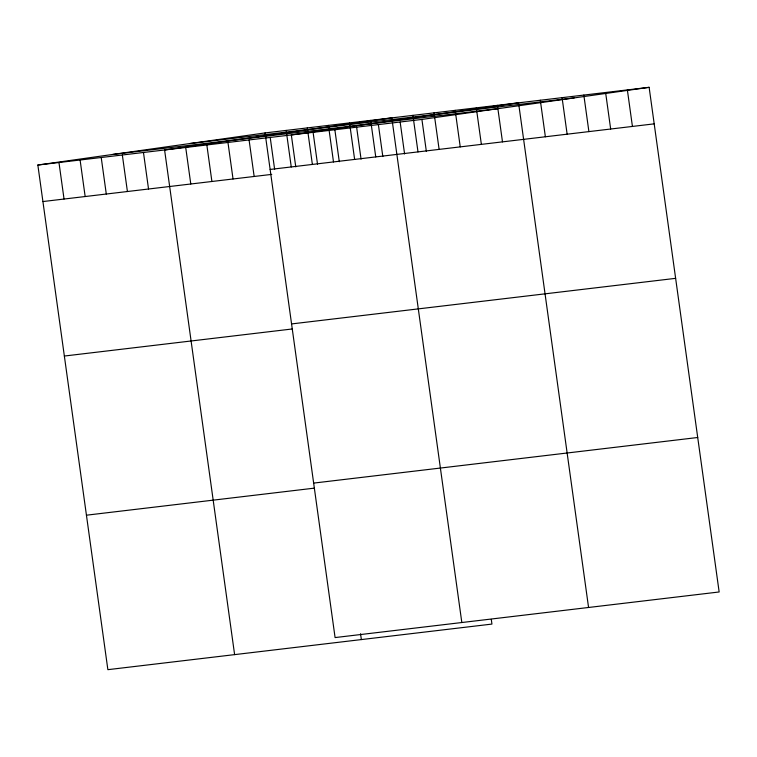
<?xml version="1.0" encoding="UTF-8"?>
<svg xmlns="http://www.w3.org/2000/svg" width="757" height="757" viewBox="0 0 757 757"><rect width="100%" height="100%" fill="white"/><g stroke="black" fill="none" stroke-linecap="round" stroke-linejoin="round"><path stroke-width="1.14" d="M491.293 619.396L491.936 624.08L107.873 669.671L37.85 165.026L265.064 132.92L649.128 87.329L719.15 591.974L335.086 637.574L265.064 132.92M37.85 165.026L421.914 119.426L649.128 87.329M190.083 143.518L574.147 97.918M112.831 154.428L496.895 108.828M270.126 169.454L654.19 123.855M42.922 201.551L271.754 174.384M291.568 323.93L675.632 278.339M64.354 356.036L292.022 329.002M313.653 483.098L697.717 437.499M86.44 515.195L314.108 488.17M627.364 89.913L632.426 126.438M605.6 92.496L610.662 129.021M583.836 95.079L588.899 131.604M562.072 97.662L567.135 134.188M540.309 100.246L545.371 136.771M588.567 607.483L518.545 102.829L291.331 134.926L295.769 166.89M497.415 105.337L502.487 141.862M476.295 107.844L481.367 144.369M455.175 110.352L460.237 146.877M434.045 112.859L439.117 149.394M421.914 119.426L426.352 151.391M412.925 115.367L417.996 151.902M400.15 122.009L404.588 153.974M461.827 622.528L391.804 117.874L164.591 149.971L234.613 654.625M378.386 124.593L382.824 156.557M370.675 120.382L375.746 156.917M356.623 127.176L361.061 159.14M349.554 122.889L354.626 159.424M334.859 129.759L339.297 161.724M328.434 125.397L333.496 161.932M313.095 132.343L317.533 164.307M307.304 127.905L312.376 164.439M360.55 633.732L361.363 639.58M286.184 130.412L291.256 166.947M270.211 137.433L274.64 169.398M249.081 139.941L254.153 176.476M227.961 142.448L233.033 178.983M206.841 144.956L211.903 181.491M185.711 147.464L190.783 183.998M143.47 152.479L148.533 189.013M122.341 154.986L127.413 191.521M101.22 157.503L106.292 194.029M80.1 160.011L85.163 196.536M58.97 162.518L64.042 199.044"/></g></svg>
